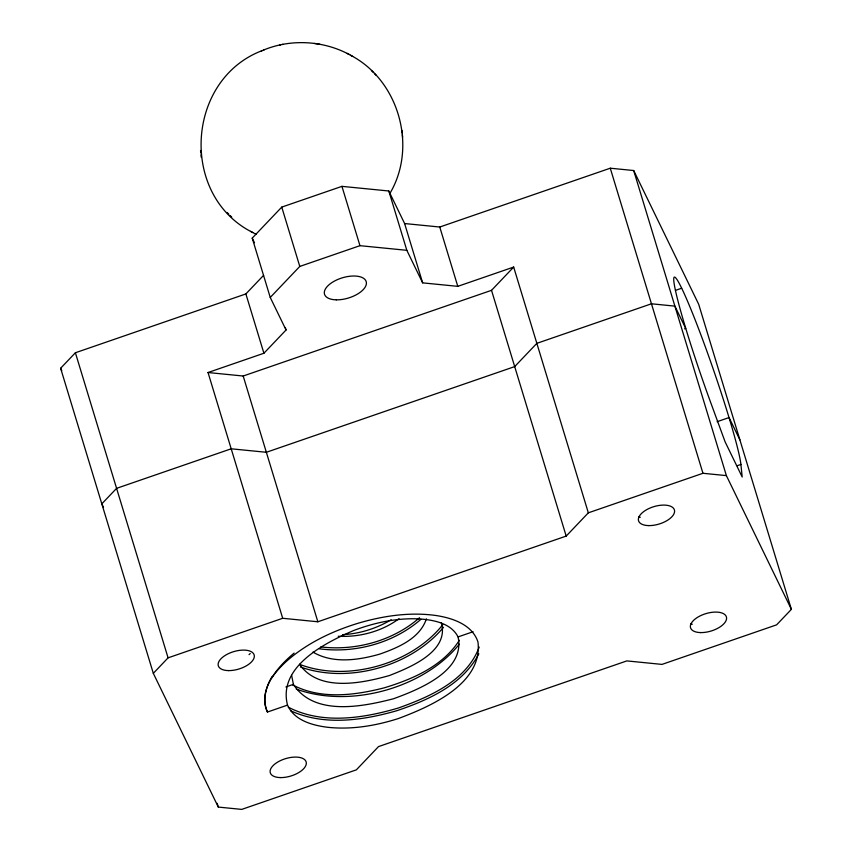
<?xml version="1.0" encoding="UTF-8"?>
<svg xmlns="http://www.w3.org/2000/svg" width="852" height="852" viewBox="0 0 852 852"><rect width="100%" height="100%" fill="white"/><g stroke="black" fill="none" stroke-linecap="round" stroke-linejoin="round"><path stroke-width="1.28" d="M426.415 618.84C419.812 638.649 397.873 647.733 379.704 654.134C358.309 660.236 333.068 663.974 312.961 652.099M479.218 647.062C466.694 680.641 429.94 696.755 398.459 707.969C363.229 718.364 322.322 724.786 288.317 707.192M478.835 653.814C462.753 684.752 428.141 700.206 396.627 710.77C362.686 720.483 324.133 726.021 290.926 710.887M389.865 193.489C417.65 146.757 398.864 80.205 350.47 55.22M272.065 676.626C265.675 687 262.256 700.461 267.464 712.038L287.518 705.115C294.249 720.547 312.663 725.435 327.913 727.32C351.642 729.813 375.668 725.787 398.278 718.577C430.281 706.596 482.86 683.826 477.972 641.993C472.306 624.548 452.401 618.009 435.99 615.506C409.918 611.864 383.304 615.826 358.223 623.206C332.11 631.204 306.709 643.249 286.197 661.546C282.118 665.263 278.284 669.267 274.887 673.623C274.216 674.22 269.711 681.121 272.555 676.594C278.327 667.585 285.921 659.885 294.132 653.09M459.377 640.267C442.806 666.189 412.549 679.289 384.135 687.862C354.538 695.445 320.64 699.758 292.577 684.859M271.447 678.405L271.479 678.352A115.957 56.221 -16.9 0 0 267.464 712.038M442.784 624.644C411.527 664.336 346.743 682.558 299.51 664.304M443.509 627.285C410.92 666.466 348.596 684.028 300.458 666.999M459.356 644.176C423.423 688.48 349.799 708.63 296.272 689.087M791.38 609.34L726.383 475.608L702.953 473.286L588.338 512.829L566.186 536.089L317.849 621.779L282.694 618.286L208.026 372.526L263.907 353.25L286.059 329.99L270.244 297.444L252.224 238.123L281.756 207.111L341.94 186.354L388.81 190.997L404.615 223.543L439.77 227.026L610.266 168.206L633.696 170.528L698.683 304.26L791.38 609.34L776.609 624.846L661.993 664.4L626.838 660.907L378.512 746.597L356.349 769.857L241.734 809.4L218.304 807.078L153.317 673.346L60.62 368.266L75.391 352.76L245.877 293.929L263.609 275.324M270.244 297.444L299.787 266.431L359.959 245.674L406.83 250.318L422.645 282.864L457.79 286.347L513.671 267.07L588.338 512.829M208.026 372.526L243.182 376.02L491.519 290.33L513.671 267.07M153.317 673.346L168.078 657.84L282.694 618.286M420.856 619.361C393.56 643.164 354.954 653.591 319.244 648.787M419.525 617.732C392.974 640.917 355.582 651.045 320.81 646.924M399.045 618.69C381.749 631.492 359.608 637.392 338.223 636.252M390.109 620.362L391.164 619.723M389.044 620.991C374.891 628.989 358.873 633.856 342.61 634.644M262.171 50.619C185.928 79.47 179.112 195.747 252.714 232.5M263.609 50.023C292.151 38.212 326.028 40.715 352.622 56.392M261.287 50.992L264.312 49.736M675.466 290.372L681.643 288.242M684.529 328.819L685.722 328.414L674.89 306.124L651.461 303.791L536.845 343.345L514.693 366.605L266.356 452.284L231.201 448.802L116.586 488.345L101.814 503.851L103.529 507.377M717.118 421.687L729.056 417.565L739.887 439.856M737.14 465.735L740.91 464.436A101.271 6.795 71 0 0 704.497 344.581A101.271 6.795 71 0 0 673.868 281.543A101.271 6.795 71 0 0 710.28 401.388L725.116 441.858L742.188 477.003L740.91 464.436M285.878 686.957L293.397 684.358C314.111 716.457 362.462 706.798 393.539 698.746C418.63 689.545 465.554 671.014 458.057 636.913C451.113 623.249 433.977 620.064 420.089 618.957C397.469 617.689 374.859 622.535 353.772 630.469C325.027 642.823 277.624 666.69 287.518 705.115M458.057 636.913L473.094 631.726M282.182 44.506L283.098 44.325M279.914 44.964L280.638 44.826M314.399 43.42L316.71 43.771M317.349 43.867L319.809 44.251M250.563 231.329L256.122 234.343M347.062 53.378L349.128 54.507M371.44 70.546L373.112 72.25M374.379 73.538L376.083 75.274M227.09 212.457L228.805 214.193M230.061 215.481L231.733 217.175M441.293 622.567C449.718 651.365 410.238 667.329 389.343 675.561C361.631 683.315 319.149 692.218 299.67 664.485M252.224 238.123L254.482 242.777M60.62 368.266L61.781 370.652M293.397 684.358L291.629 675.338M633.696 170.528L726.383 475.608M610.266 168.206L702.953 473.286M491.519 290.33L566.186 536.089M439.77 227.026L457.79 286.347M404.615 223.543L422.645 282.864M388.81 190.997L406.83 250.318M341.94 186.354L359.959 245.674M281.756 207.111L299.787 266.431M285.292 327.466L286.059 329.99M245.877 293.929L263.907 353.25M243.182 376.02L317.849 621.779M217.154 803.276L218.304 807.078M75.391 352.76L168.078 657.84M401.974 130.516L402.208 132.923M402.389 134.84L402.634 137.225M200.54 150.495L200.784 152.881M200.965 154.798L201.21 157.205M250.222 653.516A20.256 9.819 -16.9 0 1 249.05 654.645M640.289 517.27A20.256 9.819 -16.9 0 1 638.925 516.823M692.282 624.25A20.256 9.819 -16.9 0 1 690.919 623.813M280.446 777.588A18.733 9.084 -16.9 0 0 306.273 762.476A18.733 9.084 -16.9 0 0 277.922 761.944A18.733 9.084 -16.9 0 0 280.446 777.588M228.453 670.599A18.733 9.084 -16.9 0 0 254.279 655.486A18.733 9.084 -16.9 0 0 225.929 654.964A18.733 9.084 -16.9 0 0 228.453 670.599M648.702 525.599A18.733 9.084 -16.9 0 0 674.539 510.486A18.733 9.084 -16.9 0 0 646.189 509.954A18.733 9.084 -16.9 0 0 648.702 525.599M700.695 632.589A18.733 9.084 -16.9 0 0 726.532 617.476A18.733 9.084 -16.9 0 0 698.182 616.944A18.733 9.084 -16.9 0 0 700.695 632.589M336.327 299.84A21.769 10.554 -16.9 0 0 366.349 282.278A21.769 10.554 -16.9 0 0 333.409 281.661A21.769 10.554 -16.9 0 0 336.327 299.84"/></g></svg>
